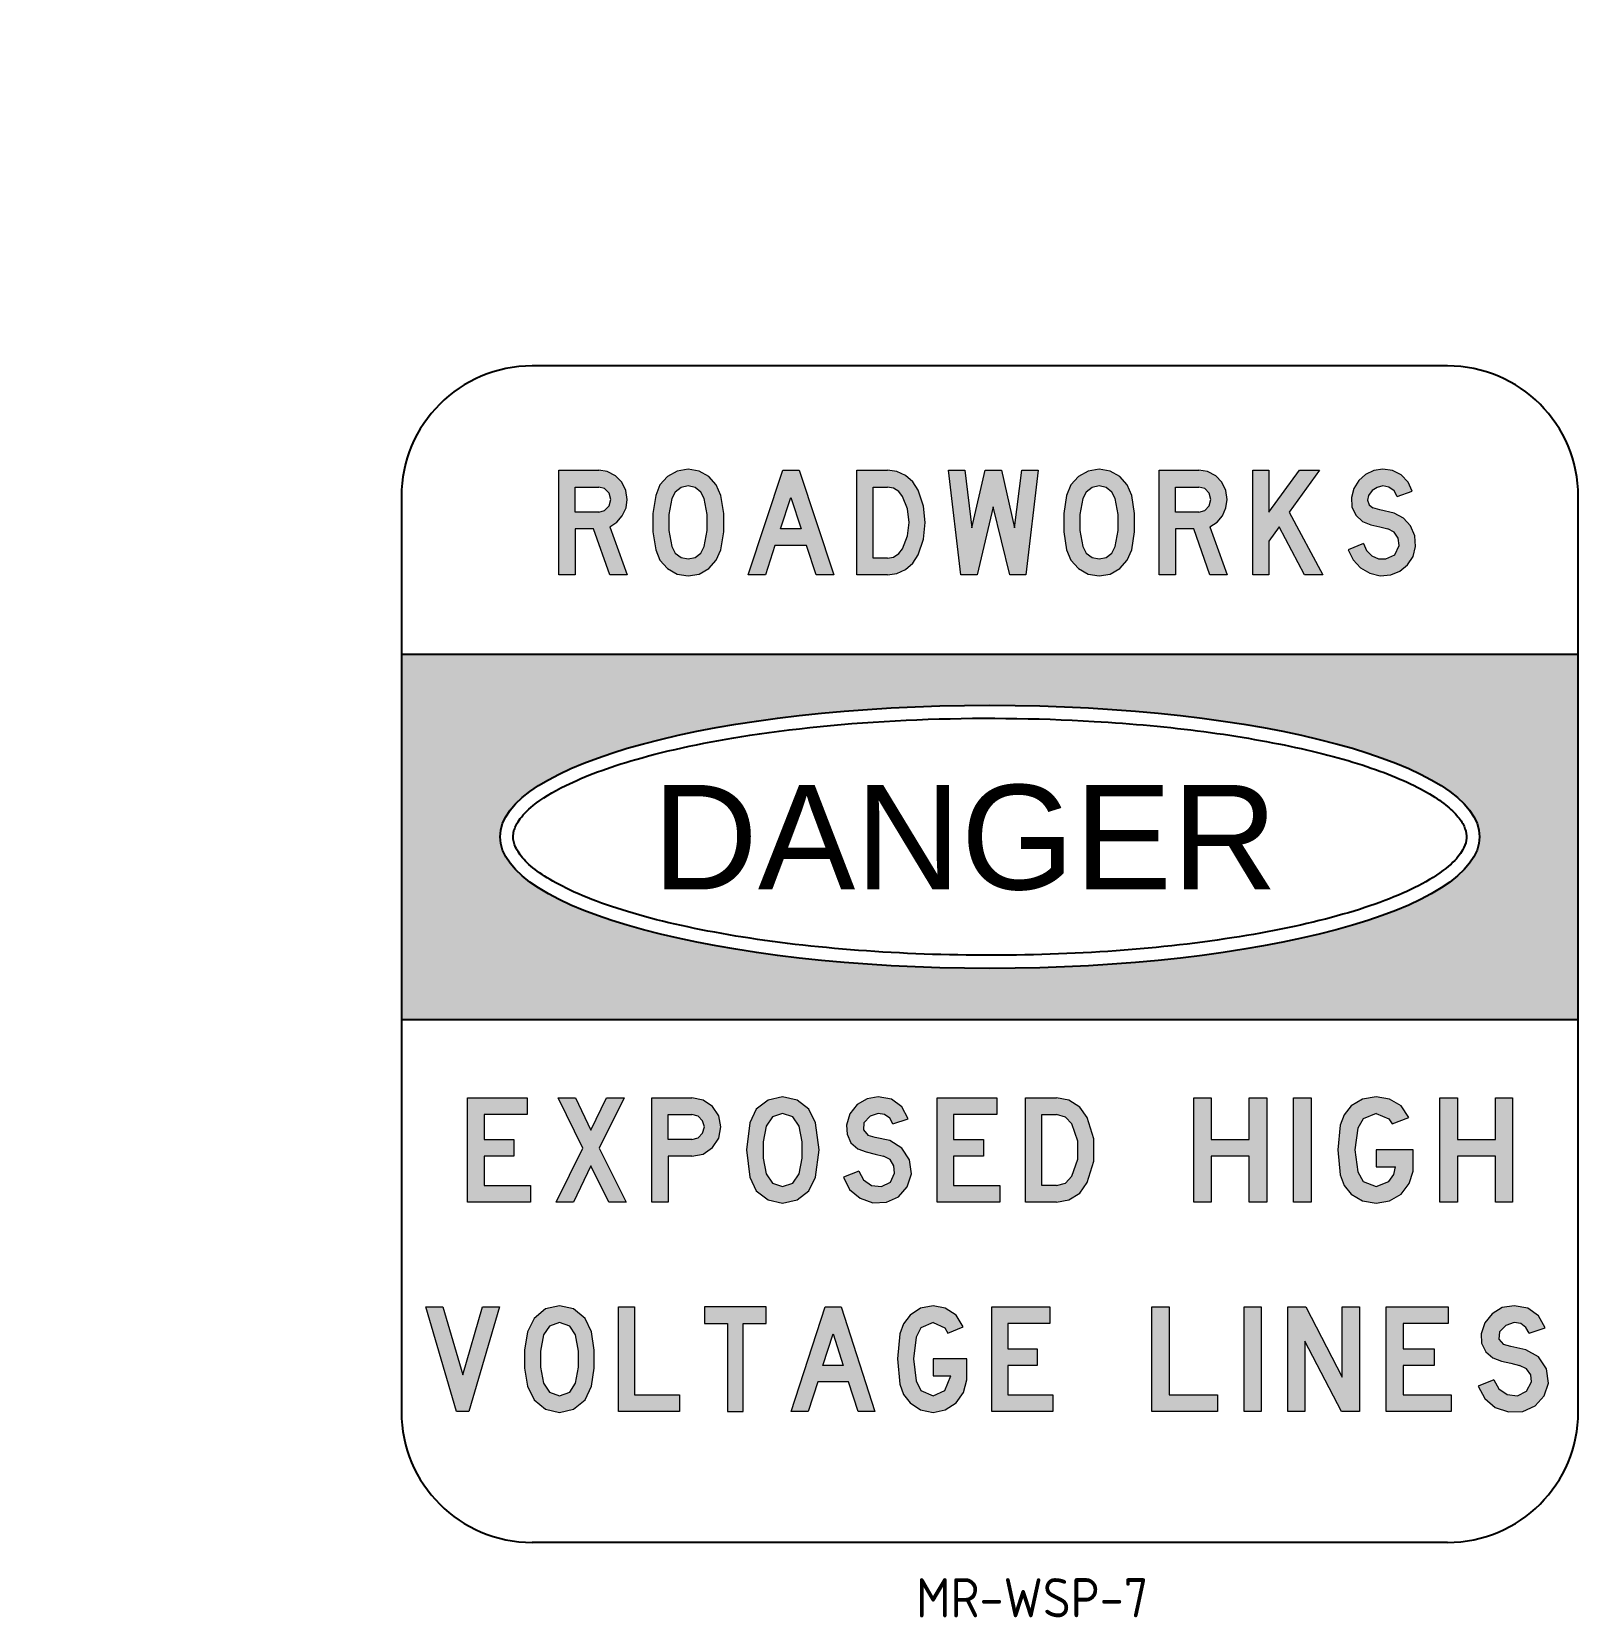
# Model space of a CAD drawing. Extents: x 109 to 228, y 144 to 266.
import ezdxf

# ---------------------------------------------------------------- set-up
doc = ezdxf.new("R2010")
doc.units = 0
doc.header["$MEASUREMENT"] = 0
doc.layers.get('0').update_dxf_attribs({"linetype": 'CONTINUOUS'})
for name, color, linetype in [('L25', 1, 'CONTINUOUS'), ('L35', 3, 'CONTINUOUS'), ('T25', 1, 'CONTINUOUS')]:
    doc.layers.add(name, color=color, linetype=linetype)
doc.styles.add('ISO', font='iso')
doc.styles.add('SWIS721', font='swissko.ttf')

msp = doc.modelspace()

# ---------------------------------------------------------------- hatches: boundary and pattern name
at = {"layer": 'L25'}
h = msp.add_hatch(color=256, dxfattribs=at)
h.paths.add_polyline_path([(179.39, 231.98), (180.63, 231.98), (181.17, 227.57), (182.19, 231.98), (183.43, 231.98), (184.44, 227.57), (184.99, 231.98), (186.24, 231.98), (185.3, 223.98), (184.07, 223.98), (182.81, 229.18), (181.57, 223.98), (180.33, 223.98)])
h.paths.add_polyline_path([(168.11, 227.49), (166.55, 227.49), (167.34, 229.9)], flags=16)
h.paths.add_polyline_path([(164.07, 223.98), (166.72, 231.98), (167.96, 231.98), (170.61, 223.98), (169.27, 223.98), (168.54, 226.22), (166.12, 226.22), (165.39, 223.98)])
h.paths.add_polyline_path([(202.65, 231.98), (203.89, 231.98), (203.89, 228.77), (206.22, 231.98), (207.77, 231.98), (205.45, 228.77), (208.02, 223.98), (206.61, 223.98), (204.68, 227.66), (203.89, 226.54), (203.89, 223.98), (202.65, 223.98)])
h.paths.add_polyline_path([(198.52, 228.77), (196.74, 228.77), (196.74, 230.69), (198.52, 230.69), (198.99, 230.57), (199.33, 230.22), (199.46, 229.73), (199.33, 229.26), (198.99, 228.9)], flags=16)
h.paths.add_polyline_path([(199.38, 227.66), (200.7, 223.98), (199.38, 223.98), (198.14, 227.49), (196.74, 227.49), (196.74, 223.98), (195.5, 223.98), (195.5, 231.98), (198.52, 231.98), (199.2, 231.87), (199.82, 231.55), (200.28, 231.06), (200.6, 230.42), (200.7, 229.73), (200.6, 229.09), (200.34, 228.49), (199.93, 228)])
h.paths.add_polyline_path([(190.9, 230.78), (190.37, 230.65), (189.92, 230.31), (189.66, 229.82), (189.43, 228.6), (189.43, 227.36), (189.66, 226.14), (189.92, 225.64), (190.37, 225.3), (190.9, 225.19), (191.44, 225.3), (191.87, 225.64), (192.14, 226.14), (192.36, 227.36), (192.36, 228.6), (192.14, 229.82), (191.87, 230.31), (191.44, 230.65)], flags=16)
h.paths.add_polyline_path([(190.9, 232.06), (190.07, 231.91), (189.32, 231.49), (188.74, 230.85), (188.42, 230.05), (188.2, 228.68), (188.2, 227.27), (188.42, 225.9), (188.74, 225.09), (189.32, 224.45), (190.07, 224.04), (190.9, 223.89), (191.74, 224.04), (192.48, 224.45), (193.06, 225.09), (193.4, 225.9), (193.62, 227.27), (193.62, 228.68), (193.4, 230.05), (193.06, 230.85), (192.48, 231.49), (191.74, 231.91)])
h.paths.add_polyline_path([(174.72, 225.26), (173.63, 225.26), (173.63, 230.69), (174.72, 230.69), (175.19, 230.61), (175.6, 230.35), (175.88, 229.97), (176.26, 229.02), (176.39, 227.98), (176.26, 226.95), (175.88, 225.97), (175.6, 225.6), (175.19, 225.34)], flags=16)
h.paths.add_polyline_path([(174.72, 223.98), (172.39, 223.98), (172.39, 231.98), (174.72, 231.98), (175.45, 231.87), (176.11, 231.57), (176.65, 231.08), (177.06, 230.46), (177.48, 229.24), (177.61, 227.98), (177.48, 226.71), (177.06, 225.5), (176.65, 224.87), (176.11, 224.38), (175.45, 224.08)])
h.paths.add_polyline_path([(159.47, 230.78), (158.95, 230.65), (158.5, 230.31), (158.24, 229.82), (158.01, 228.6), (158.01, 227.36), (158.24, 226.14), (158.5, 225.64), (158.95, 225.3), (159.47, 225.19), (160.02, 225.3), (160.45, 225.64), (160.71, 226.14), (160.94, 227.36), (160.94, 228.6), (160.71, 229.82), (160.45, 230.31), (160.02, 230.65)], flags=16)
h.paths.add_polyline_path([(159.47, 232.06), (158.65, 231.91), (157.9, 231.49), (157.32, 230.85), (157, 230.05), (156.77, 228.68), (156.77, 227.27), (157, 225.9), (157.32, 225.09), (157.9, 224.45), (158.65, 224.04), (159.47, 223.89), (160.32, 224.04), (161.05, 224.45), (161.63, 225.09), (161.97, 225.9), (162.2, 227.27), (162.2, 228.68), (161.97, 230.05), (161.63, 230.85), (161.05, 231.49), (160.32, 231.91)])
h.paths.add_polyline_path([(152.64, 228.77), (150.84, 228.77), (150.84, 230.69), (152.64, 230.69), (153.09, 230.57), (153.45, 230.22), (153.56, 229.73), (153.45, 229.26), (153.09, 228.9)], flags=16)
h.paths.add_polyline_path([(153.49, 227.66), (154.82, 223.98), (153.49, 223.98), (152.25, 227.49), (150.84, 227.49), (150.84, 223.98), (149.6, 223.98), (149.6, 231.98), (152.64, 231.98), (153.3, 231.87), (153.92, 231.55), (154.41, 231.06), (154.71, 230.42), (154.82, 229.73), (154.73, 229.09), (154.44, 228.49), (154.03, 228)])
h.paths.add_polyline_path([(213.69, 229.97), (214.85, 230.37), (214.53, 231.06), (214.01, 231.62), (213.35, 231.96), (212.6, 232.06), (211.92, 231.96), (211.28, 231.66), (210.76, 231.19), (210.38, 230.59), (210.2, 229.9), (210.23, 229.18), (210.53, 228.53), (211.04, 228.06), (211.68, 227.81), (212.37, 227.66), (212.99, 227.49), (213.48, 227.23), (213.78, 226.78), (213.86, 226.22), (213.52, 225.52), (212.84, 225.19), (212.28, 225.2), (211.75, 225.43), (211.36, 225.84), (211.13, 226.37), (209.95, 225.9), (210.33, 225.13), (210.89, 224.51), (211.6, 224.1), (212.41, 223.91), (213.22, 223.98), (213.91, 224.27), (214.49, 224.75), (214.91, 225.39), (215.1, 226.14), (215.04, 226.95), (214.72, 227.72), (214.18, 228.32), (213.46, 228.7), (212.37, 228.94), (211.83, 229.09), (211.55, 229.33), (211.44, 229.69), (211.51, 230.05), (211.79, 230.42), (212.17, 230.67), (212.6, 230.78), (213.07, 230.69), (213.46, 230.4)])
h.paths.add_polyline_path([(109.28, 225.84), (109.28, 230.07), (113.03, 230.07), (113.03, 225.84)], flags=9)
h.paths.add_polyline_path([(141.44, 265.52), (145.65, 265.52), (145.65, 261.77), (141.44, 261.77)], flags=9)
h = msp.add_hatch(color=256, dxfattribs=at)
edge = h.paths.add_edge_path()
edge.add_ellipse((182.55, 203.94), major_axis=(-37.45, 0), ratio=0.268775, start_angle=207.3736, end_angle=528.1786, ccw=False)
edge.add_line((215.8, 208.57), (227.55, 211.22))
edge.add_line((227.55, 211.22), (227.55, 217.92))
edge.add_line((227.55, 217.92), (137.55, 217.92))
edge.add_line((137.55, 217.92), (137.55, 189.96))
edge.add_line((137.55, 189.96), (227.55, 189.96))
edge.add_line((227.55, 189.96), (227.55, 202.68))
edge.add_line((227.55, 202.68), (219.2, 201.88))
edge = h.paths.add_edge_path()
edge.add_line((227.55, 211.22), (215.8, 208.57))
edge.add_ellipse((182.55, 203.94), major_axis=(-37.45, 0), ratio=0.268775, start_angle=168.1786, end_angle=207.3736, ccw=False)
edge.add_line((219.2, 201.88), (227.55, 202.68))
edge.add_line((227.55, 202.68), (227.55, 211.22))
h = msp.add_hatch(color=256, dxfattribs=at)
h.paths.add_polyline_path([(178.51, 183.98), (183.09, 183.98), (183.09, 182.69), (179.77, 182.69), (179.77, 180.78), (182.06, 180.78), (182.06, 179.5), (179.77, 179.5), (179.77, 177.27), (183.32, 177.27), (183.32, 175.98), (178.51, 175.98)])
h.paths.add_polyline_path([(149.54, 183.98), (150.87, 183.98), (152.05, 181.49), (153.23, 183.98), (154.59, 183.98), (152.68, 180.13), (154.74, 175.98), (153.41, 175.98), (152.05, 178.77), (150.72, 175.98), (149.39, 175.98), (151.42, 180.13)])
h.paths.add_polyline_path([(142.6, 183.98), (147.17, 183.98), (147.17, 182.69), (143.88, 182.69), (143.88, 180.78), (146.14, 180.78), (146.14, 179.5), (143.88, 179.5), (143.88, 177.27), (147.43, 177.27), (147.43, 175.98), (142.6, 175.98)])
h.paths.add_polyline_path([(187.64, 177.27), (186.53, 177.27), (186.53, 182.69), (187.64, 182.69), (188.34, 182.49), (188.82, 181.97), (189.27, 180.66), (189.27, 179.28), (188.82, 177.97), (188.34, 177.44)], flags=16)
h.paths.add_polyline_path([(187.64, 175.98), (185.28, 175.98), (185.28, 183.98), (187.64, 183.98), (188.59, 183.8), (189.42, 183.25), (190, 182.47), (190.5, 180.83), (190.5, 179.13), (190, 177.49), (189.42, 176.69), (188.59, 176.16)])
h.paths.add_polyline_path([(175.12, 181.97), (176.3, 182.37), (175.83, 183.27), (175.02, 183.88), (174.02, 184.05), (173.16, 183.9), (172.41, 183.45), (171.85, 182.74), (171.58, 181.89), (171.63, 181.19), (171.93, 180.53), (172.46, 180.06), (173.09, 179.83), (173.79, 179.65), (174.42, 179.5), (174.92, 179.25), (175.22, 178.77), (175.27, 178.22), (174.95, 177.52), (174.27, 177.19), (173.51, 177.27), (172.88, 177.69), (172.53, 178.37), (171.35, 177.89), (171.83, 176.96), (172.63, 176.29), (173.61, 175.93), (174.64, 175.98), (175.57, 176.41), (176.23, 177.17), (176.55, 178.15), (176.4, 179.23), (175.83, 180.13), (174.9, 180.71), (173.79, 180.94), (173.24, 181.09), (172.88, 181.51), (172.91, 182.07), (173.39, 182.57), (174.02, 182.77), (174.49, 182.69), (174.9, 182.42)])
h.paths.add_polyline_path([(166.7, 182.77), (165.92, 182.52), (165.45, 181.81), (165.22, 180.61), (165.22, 179.35), (165.45, 178.15), (165.92, 177.44), (166.7, 177.19), (167.48, 177.44), (167.96, 178.15), (168.19, 179.35), (168.19, 180.61), (167.96, 181.81), (167.48, 182.52)], flags=16)
h.paths.add_polyline_path([(166.7, 184.05), (165.6, 183.8), (164.69, 183.1), (164.19, 182.07), (163.94, 179.98), (164.19, 177.89), (164.69, 176.86), (165.6, 176.16), (166.7, 175.91), (167.81, 176.16), (168.71, 176.86), (169.22, 177.89), (169.49, 179.98), (169.22, 182.07), (168.71, 183.1), (167.81, 183.8)])
h.paths.add_polyline_path([(159.77, 180.78), (157.96, 180.78), (157.96, 182.69), (159.77, 182.69), (160.24, 182.57), (160.59, 182.22), (160.72, 181.74), (160.59, 181.26), (160.24, 180.91)], flags=16)
h.paths.add_polyline_path([(159.77, 179.5), (157.96, 179.5), (157.96, 175.98), (156.7, 175.98), (156.7, 183.98), (159.77, 183.98), (160.62, 183.8), (161.35, 183.32), (161.83, 182.59), (161.98, 181.74), (161.83, 180.88), (161.35, 180.16), (160.62, 179.65)])
h.paths.add_polyline_path([(109.28, 177.84), (109.28, 182.07), (113.03, 182.07), (113.03, 177.84)], flags=9)
h = msp.add_hatch(color=256, dxfattribs=at)
h.paths.add_polyline_path([(216.97, 183.98), (218.3, 183.98), (218.3, 180.78), (221.22, 180.78), (221.22, 183.98), (222.52, 183.98), (222.52, 175.98), (221.22, 175.98), (221.22, 179.5), (218.3, 179.5), (218.3, 175.98), (216.97, 175.98)])
h.paths.add_polyline_path([(205.78, 183.98), (207.12, 183.98), (207.12, 175.98), (205.78, 175.98)])
h.paths.add_polyline_path([(198.14, 183.98), (199.48, 183.98), (199.48, 180.78), (202.39, 180.78), (202.39, 183.98), (203.72, 183.98), (203.72, 175.98), (202.39, 175.98), (202.39, 179.5), (199.48, 179.5), (199.48, 175.98), (198.14, 175.98)])
h.paths.add_polyline_path([(212.09, 184.05), (211.06, 183.88), (210.18, 183.35), (209.65, 182.67), (209.35, 181.89), (209.15, 179.98), (209.35, 178.07), (209.65, 177.27), (210.18, 176.61), (211.06, 176.08), (212.09, 175.91), (213.1, 176.08), (214, 176.61), (214.61, 177.42), (214.91, 178.37), (214.91, 179.98), (212.09, 179.98), (212.09, 178.7), (213.58, 178.7), (213.45, 178.1), (213.07, 177.57), (212.09, 177.19), (211.09, 177.57), (210.69, 178.3), (210.46, 179.98), (210.69, 181.66), (211.09, 182.37), (212.09, 182.77), (213.07, 182.37), (213.32, 181.97), (214.58, 182.47), (214, 183.35), (213.1, 183.88)])
h = msp.add_hatch(color=256, dxfattribs=at)
h.paths.add_polyline_path([(171.33, 163.49), (169.79, 163.49), (170.57, 165.91)], flags=16)
h.paths.add_polyline_path([(167.36, 159.97), (169.97, 167.99), (171.18, 167.99), (173.76, 159.97), (172.48, 159.97), (171.75, 162.24), (169.39, 162.24), (168.66, 159.97)])
h.paths.add_polyline_path([(160.72, 167.99), (160.72, 166.71), (162.48, 166.71), (162.48, 159.97), (163.69, 159.97), (163.69, 166.71), (165.45, 166.71), (165.45, 167.99)])
h.paths.add_polyline_path([(154.16, 167.99), (155.37, 167.99), (155.37, 161.26), (158.81, 161.26), (158.81, 159.97), (154.16, 159.97)])
h.paths.add_polyline_path([(139.41, 167.99), (140.71, 167.99), (142.25, 162.79), (143.76, 167.99), (145.06, 167.99), (142.7, 159.97), (141.77, 159.97)])
h.paths.add_polyline_path([(182.71, 167.99), (187.14, 167.99), (187.14, 166.71), (183.92, 166.71), (183.92, 164.77), (186.16, 164.77), (186.16, 163.49), (183.92, 163.49), (183.92, 161.26), (187.36, 161.26), (187.36, 159.97), (182.71, 159.97)])
h.paths.add_polyline_path([(179.97, 167.34), (179.14, 167.87), (178.21, 168.07), (177.26, 167.87), (176.45, 167.34), (175.95, 166.68), (175.67, 165.91), (175.5, 164), (175.67, 162.06), (175.95, 161.28), (176.45, 160.63), (177.26, 160.1), (178.21, 159.9), (179.14, 160.1), (179.97, 160.63), (180.53, 161.43), (180.8, 162.39), (180.8, 164), (178.21, 164), (178.21, 162.71), (179.57, 162.71), (179.12, 161.58), (178.21, 161.18), (177.28, 161.58), (176.91, 162.31), (176.71, 164), (176.91, 165.65), (177.28, 166.38), (178.21, 166.79), (179.12, 166.38), (179.34, 165.98), (180.5, 166.46)])
h.paths.add_polyline_path([(149.64, 166.79), (148.88, 166.51), (148.43, 165.83), (148.2, 164.6), (148.2, 163.37), (148.43, 162.14), (148.88, 161.46), (149.64, 161.18), (150.42, 161.46), (150.87, 162.14), (151.09, 163.37), (151.09, 164.6), (150.87, 165.83), (150.42, 166.51)], flags=16)
h.paths.add_polyline_path([(149.64, 168.07), (148.56, 167.82), (147.7, 167.09), (147.2, 166.06), (146.97, 164.67), (146.97, 163.29), (147.2, 161.91), (147.7, 160.88), (148.56, 160.15), (149.64, 159.9), (150.72, 160.15), (151.6, 160.88), (152.1, 161.91), (152.3, 163.29), (152.3, 164.67), (152.1, 166.06), (151.6, 167.09), (150.72, 167.82)])
h = msp.add_hatch(color=256, dxfattribs=at)
h.paths.add_polyline_path([(212.85, 167.99), (217.6, 167.99), (217.6, 166.71), (214.15, 166.71), (214.15, 164.77), (216.52, 164.77), (216.52, 163.49), (214.15, 163.49), (214.15, 161.26), (217.82, 161.26), (217.82, 159.97), (212.85, 159.97)])
h.paths.add_polyline_path([(205.33, 167.99), (206.71, 167.99), (209.5, 162.61), (209.5, 167.99), (210.81, 167.99), (210.81, 159.97), (209.43, 159.97), (206.64, 165.35), (206.64, 159.97), (205.33, 159.97)])
h.paths.add_polyline_path([(201.99, 167.99), (203.3, 167.99), (203.3, 159.97), (201.99, 159.97)])
h.paths.add_polyline_path([(194.95, 167.99), (196.26, 167.99), (196.26, 161.26), (199.95, 161.26), (199.95, 159.97), (194.95, 159.97)])
h.paths.add_polyline_path([(223.8, 165.98), (225.01, 166.38), (224.51, 167.29), (223.68, 167.87), (222.65, 168.07), (221.74, 167.92), (220.96, 167.46), (220.39, 166.76), (220.11, 165.91), (220.16, 165.2), (220.49, 164.55), (221.01, 164.07), (221.67, 163.82), (222.4, 163.67), (223.05, 163.49), (223.58, 163.24), (223.91, 162.79), (223.96, 162.24), (223.6, 161.53), (222.9, 161.18), (222.12, 161.28), (221.47, 161.71), (221.09, 162.39), (219.88, 161.91), (220.39, 160.98), (221.19, 160.28), (222.22, 159.95), (223.3, 159.97), (224.26, 160.4), (224.94, 161.18), (225.26, 162.14), (225.11, 163.24), (224.51, 164.15), (223.55, 164.7), (222.4, 164.95), (221.84, 165.1), (221.47, 165.5), (221.52, 166.06), (222, 166.56), (222.65, 166.79), (223.15, 166.71), (223.55, 166.41)])

# ---------------------------------------------------------------- linework, layer by layer
at = {"color": 3, "lineweight": 0}
for points in [[(153.49, 227.66), (154.82, 223.98), (153.49, 223.98), (152.25, 227.49), (150.84, 227.49), (150.84, 223.98), (149.6, 223.98), (149.6, 231.98)], [(149.6, 231.98), (152.64, 231.98)], [(154.82, 229.73), (154.71, 230.42), (154.41, 231.06), (153.92, 231.55), (153.3, 231.87), (152.64, 231.98)], [(159.47, 232.06), (158.65, 231.91), (157.9, 231.49), (157.32, 230.85), (157, 230.05)], [(161.97, 230.05), (161.63, 230.85), (161.05, 231.49), (160.32, 231.91), (159.47, 232.06)], [(164.07, 223.98), (166.72, 231.98), (167.96, 231.98), (170.61, 223.98), (169.27, 223.98), (168.54, 226.22), (166.12, 226.22), (165.39, 223.98), (164.07, 223.98), (164.07, 223.98)], [(174.72, 223.98), (172.39, 223.98), (172.39, 231.98)], [(172.39, 231.98), (174.72, 231.98)], [(177.06, 230.46), (176.65, 231.08), (176.11, 231.57), (175.45, 231.87), (174.72, 231.98)], [(179.39, 231.98), (180.63, 231.98), (181.17, 227.57), (182.19, 231.98), (183.43, 231.98), (184.44, 227.57), (184.99, 231.98), (186.24, 231.98), (185.3, 223.98), (184.07, 223.98), (182.81, 229.18), (181.57, 223.98), (180.33, 223.98), (179.39, 231.98), (179.39, 231.98)], [(190.9, 232.06), (190.07, 231.91), (189.32, 231.49), (188.74, 230.85), (188.42, 230.05)], [(193.4, 230.05), (193.06, 230.85), (192.48, 231.49), (191.74, 231.91), (190.9, 232.06)], [(199.38, 227.66), (200.7, 223.98), (199.38, 223.98), (198.14, 227.49), (196.74, 227.49), (196.74, 223.98), (195.5, 223.98), (195.5, 231.98)], [(195.5, 231.98), (198.52, 231.98)], [(200.7, 229.73), (200.6, 230.42), (200.28, 231.06), (199.82, 231.55), (199.2, 231.87), (198.52, 231.98)], [(202.65, 231.98), (203.89, 231.98), (203.89, 228.77), (206.22, 231.98), (207.77, 231.98), (205.45, 228.77), (208.02, 223.98), (206.61, 223.98), (204.68, 227.66), (203.89, 226.54), (203.89, 223.98), (202.65, 223.98), (202.65, 231.98), (202.65, 231.98)], [(212.6, 232.06), (211.92, 231.96), (211.28, 231.66), (210.76, 231.19), (210.38, 230.59), (210.2, 229.9), (210.23, 229.18), (210.53, 228.53), (211.04, 228.06), (211.68, 227.81), (212.37, 227.66), (212.99, 227.49)], [(213.69, 229.97), (214.85, 230.37), (214.53, 231.06), (214.01, 231.62), (213.35, 231.96), (212.6, 232.06)], [(152.64, 228.77), (150.84, 228.77), (150.84, 230.69)], [(150.84, 230.69), (152.64, 230.69)], [(153.56, 229.73), (153.45, 230.22), (153.09, 230.57), (152.64, 230.69)], [(159.47, 230.78), (158.95, 230.65), (158.5, 230.31), (158.24, 229.82)], [(160.71, 229.82), (160.45, 230.31), (160.02, 230.65), (159.47, 230.78)], [(174.72, 225.26), (173.63, 225.26), (173.63, 230.69)], [(173.63, 230.69), (174.72, 230.69)], [(175.88, 229.97), (175.6, 230.35), (175.19, 230.61), (174.72, 230.69)], [(177.06, 225.5), (177.48, 226.71), (177.61, 227.98), (177.48, 229.24), (177.06, 230.46)], [(190.9, 230.78), (190.37, 230.65), (189.92, 230.31), (189.66, 229.82)], [(192.14, 229.82), (191.87, 230.31), (191.44, 230.65), (190.9, 230.78)], [(198.52, 228.77), (196.74, 228.77), (196.74, 230.69)], [(196.74, 230.69), (198.52, 230.69)], [(199.46, 229.73), (199.33, 230.22), (198.99, 230.57), (198.52, 230.69)], [(212.6, 230.78), (212.17, 230.67), (211.79, 230.42), (211.51, 230.05)], [(213.69, 229.97), (213.46, 230.4), (213.07, 230.69), (212.6, 230.78)], [(152.64, 228.77), (153.09, 228.9), (153.45, 229.26), (153.56, 229.73)], [(153.49, 227.66), (154.03, 228), (154.44, 228.49), (154.73, 229.09), (154.82, 229.73)], [(157, 230.05), (156.77, 228.68), (156.77, 227.27), (157, 225.9)], [(158.24, 229.82), (158.01, 228.6), (158.01, 227.36), (158.24, 226.14)], [(160.71, 226.14), (160.94, 227.36), (160.94, 228.6), (160.71, 229.82)], [(161.97, 225.9), (162.2, 227.27), (162.2, 228.68), (161.97, 230.05)], [(168.11, 227.49), (166.55, 227.49), (167.34, 229.9), (168.11, 227.49), (168.11, 227.49)], [(175.88, 225.97), (176.26, 226.95), (176.39, 227.98), (176.26, 229.02), (175.88, 229.97)], [(188.42, 230.05), (188.2, 228.68), (188.2, 227.27), (188.42, 225.9)], [(189.66, 229.82), (189.43, 228.6), (189.43, 227.36), (189.66, 226.14)], [(192.14, 226.14), (192.36, 227.36), (192.36, 228.6), (192.14, 229.82)], [(193.4, 225.9), (193.62, 227.27), (193.62, 228.68), (193.4, 230.05)], [(198.52, 228.77), (198.99, 228.9), (199.33, 229.26), (199.46, 229.73)], [(199.38, 227.66), (199.93, 228), (200.34, 228.49), (200.6, 229.09), (200.7, 229.73)], [(211.51, 230.05), (211.44, 229.69), (211.55, 229.33), (211.83, 229.09)], [(211.13, 226.37), (209.95, 225.9), (210.33, 225.13), (210.89, 224.51), (211.6, 224.1), (212.41, 223.91), (213.22, 223.98), (213.91, 224.27), (214.49, 224.75), (214.91, 225.39), (215.1, 226.14), (215.04, 226.95), (214.72, 227.72), (214.18, 228.32), (213.46, 228.7), (212.37, 228.94), (211.83, 229.09)], [(213.86, 226.22), (213.78, 226.78), (213.48, 227.23), (212.99, 227.49)], [(157, 225.9), (157.32, 225.09), (157.9, 224.45), (158.65, 224.04), (159.47, 223.89)], [(158.24, 226.14), (158.5, 225.64), (158.95, 225.3), (159.47, 225.19)], [(159.47, 225.19), (160.02, 225.3), (160.45, 225.64), (160.71, 226.14)], [(159.47, 223.89), (160.32, 224.04), (161.05, 224.45), (161.63, 225.09), (161.97, 225.9)], [(174.72, 225.26), (175.19, 225.34), (175.6, 225.6), (175.88, 225.97)], [(188.42, 225.9), (188.74, 225.09), (189.32, 224.45), (190.07, 224.04), (190.9, 223.89)], [(189.66, 226.14), (189.92, 225.64), (190.37, 225.3), (190.9, 225.19)], [(190.9, 225.19), (191.44, 225.3), (191.87, 225.64), (192.14, 226.14)], [(190.9, 223.89), (191.74, 224.04), (192.48, 224.45), (193.06, 225.09), (193.4, 225.9)], [(211.13, 226.37), (211.36, 225.84), (211.75, 225.43), (212.28, 225.2), (212.84, 225.19)], [(212.84, 225.19), (213.52, 225.52), (213.86, 226.22)], [(174.72, 223.98), (175.45, 224.08), (176.11, 224.38), (176.65, 224.87), (177.06, 225.5)], [(142.6, 183.98), (147.17, 183.98), (147.17, 182.69), (143.88, 182.69), (143.88, 180.78), (146.14, 180.78), (146.14, 179.5), (143.88, 179.5), (143.88, 177.27), (147.43, 177.27), (147.43, 175.98), (142.6, 175.98), (142.6, 183.98), (142.6, 183.98)], [(149.54, 183.98), (150.87, 183.98), (152.05, 181.49), (153.23, 183.98), (154.59, 183.98), (152.68, 180.13), (154.74, 175.98), (153.41, 175.98), (152.05, 178.77), (150.72, 175.98), (149.39, 175.98), (151.42, 180.13), (149.54, 183.98), (149.54, 183.98)], [(159.77, 179.5), (157.96, 179.5), (157.96, 175.98), (156.7, 175.98), (156.7, 183.98)], [(156.7, 183.98), (159.77, 183.98)], [(161.98, 181.74), (161.83, 182.59), (161.35, 183.32), (160.62, 183.8), (159.77, 183.98)], [(166.7, 184.05), (165.6, 183.8), (164.69, 183.1), (164.19, 182.07)], [(169.22, 182.07), (168.71, 183.1), (167.81, 183.8), (166.7, 184.05)], [(174.02, 184.05), (173.16, 183.9), (172.41, 183.45), (171.85, 182.74), (171.58, 181.89), (171.63, 181.19), (171.93, 180.53), (172.46, 180.06), (173.09, 179.83), (173.79, 179.65), (174.42, 179.5)], [(175.12, 181.97), (176.3, 182.37), (175.83, 183.27), (175.02, 183.88), (174.02, 184.05)], [(178.51, 183.98), (183.09, 183.98), (183.09, 182.69), (179.77, 182.69), (179.77, 180.78), (182.06, 180.78), (182.06, 179.5), (179.77, 179.5), (179.77, 177.27), (183.32, 177.27), (183.32, 175.98), (178.51, 175.98), (178.51, 183.98), (178.51, 183.98)], [(187.64, 175.98), (185.28, 175.98), (185.28, 183.98)], [(185.28, 183.98), (187.64, 183.98)], [(190, 182.47), (189.42, 183.25), (188.59, 183.8), (187.64, 183.98)], [(198.14, 183.98), (199.48, 183.98), (199.48, 180.78), (202.39, 180.78), (202.39, 183.98), (203.72, 183.98), (203.72, 175.98), (202.39, 175.98), (202.39, 179.5), (199.48, 179.5), (199.48, 175.98), (198.14, 175.98), (198.14, 183.98), (198.14, 183.98)], [(205.78, 183.98), (207.12, 183.98), (207.12, 175.98), (205.78, 175.98), (205.78, 183.98), (205.78, 183.98)], [(212.09, 184.05), (211.06, 183.88), (210.18, 183.35), (209.65, 182.67), (209.35, 181.89), (209.15, 179.98), (209.35, 178.07), (209.65, 177.27), (210.18, 176.61), (211.06, 176.08), (212.09, 175.91), (213.1, 176.08), (214, 176.61), (214.61, 177.42), (214.91, 178.37), (214.91, 179.98), (212.09, 179.98), (212.09, 178.7), (213.58, 178.7)], [(214, 183.35), (213.1, 183.88), (212.09, 184.05)], [(214.58, 182.47), (214, 183.35)], [(216.97, 183.98), (218.3, 183.98), (218.3, 180.78), (221.22, 180.78), (221.22, 183.98), (222.52, 183.98), (222.52, 175.98), (221.22, 175.98), (221.22, 179.5), (218.3, 179.5), (218.3, 175.98), (216.97, 175.98), (216.97, 183.98), (216.97, 183.98)], [(159.77, 180.78), (157.96, 180.78), (157.96, 182.69)], [(157.96, 182.69), (159.77, 182.69)], [(160.72, 181.74), (160.59, 182.22), (160.24, 182.57), (159.77, 182.69)], [(164.19, 182.07), (163.94, 179.98), (164.19, 177.89)], [(166.7, 182.77), (165.92, 182.52), (165.45, 181.81)], [(167.96, 181.81), (167.48, 182.52), (166.7, 182.77)], [(169.22, 177.89), (169.49, 179.98), (169.22, 182.07)], [(172.91, 182.07), (172.88, 181.51), (173.24, 181.09)], [(174.02, 182.77), (173.39, 182.57), (172.91, 182.07)], [(175.12, 181.97), (174.9, 182.42), (174.49, 182.69), (174.02, 182.77)], [(187.64, 177.27), (186.53, 177.27), (186.53, 182.69)], [(186.53, 182.69), (187.64, 182.69)], [(188.82, 181.97), (188.34, 182.49), (187.64, 182.69)], [(188.82, 177.97), (189.27, 179.28), (189.27, 180.66), (188.82, 181.97)], [(190, 177.49), (190.5, 179.13), (190.5, 180.83), (190, 182.47)], [(212.09, 182.77), (211.09, 182.37), (210.69, 181.66), (210.46, 179.98), (210.69, 178.3), (211.09, 177.57), (212.09, 177.19), (213.07, 177.57), (213.45, 178.1), (213.58, 178.7)], [(212.09, 182.77), (213.07, 182.37), (213.32, 181.97), (214.58, 182.47)], [(159.77, 180.78), (160.24, 180.91), (160.59, 181.26), (160.72, 181.74)], [(159.77, 179.5), (160.62, 179.65), (161.35, 180.16), (161.83, 180.88), (161.98, 181.74)], [(165.45, 181.81), (165.22, 180.61), (165.22, 179.35), (165.45, 178.15)], [(167.96, 178.15), (168.19, 179.35), (168.19, 180.61), (167.96, 181.81)], [(172.53, 178.37), (171.35, 177.89), (171.83, 176.96), (172.63, 176.29), (173.61, 175.93), (174.64, 175.98), (175.57, 176.41), (176.23, 177.17), (176.55, 178.15), (176.4, 179.23), (175.83, 180.13), (174.9, 180.71), (173.79, 180.94), (173.24, 181.09)], [(172.53, 178.37), (172.88, 177.69), (173.51, 177.27), (174.27, 177.19)], [(175.27, 178.22), (175.22, 178.77), (174.92, 179.25), (174.42, 179.5)], [(164.19, 177.89), (164.69, 176.86), (165.6, 176.16), (166.7, 175.91)], [(165.45, 178.15), (165.92, 177.44), (166.7, 177.19)], [(166.7, 177.19), (167.48, 177.44), (167.96, 178.15)], [(166.7, 175.91), (167.81, 176.16), (168.71, 176.86), (169.22, 177.89)], [(174.27, 177.19), (174.95, 177.52), (175.27, 178.22)], [(187.64, 177.27), (188.34, 177.44), (188.82, 177.97)], [(187.64, 175.98), (188.59, 176.16), (189.42, 176.69), (190, 177.49)], [(139.41, 167.99), (140.71, 167.99), (142.25, 162.79), (143.76, 167.99), (145.06, 167.99), (142.7, 159.97), (141.77, 159.97), (139.41, 167.99), (139.41, 167.99)], [(149.64, 168.07), (148.56, 167.82), (147.7, 167.09), (147.2, 166.06)], [(152.1, 166.06), (151.6, 167.09), (150.72, 167.82), (149.64, 168.07)], [(154.16, 167.99), (155.37, 167.99), (155.37, 161.26), (158.81, 161.26), (158.81, 159.97), (154.16, 159.97), (154.16, 167.99), (154.16, 167.99)], [(160.72, 167.99), (160.72, 166.71), (162.48, 166.71), (162.48, 159.97), (163.69, 159.97), (163.69, 166.71), (165.45, 166.71), (165.45, 167.99), (160.72, 167.99), (160.72, 167.99)], [(167.36, 159.97), (169.97, 167.99), (171.18, 167.99), (173.76, 159.97), (172.48, 159.97), (171.75, 162.24), (169.39, 162.24), (168.66, 159.97), (167.36, 159.97), (167.36, 159.97)], [(178.21, 168.07), (177.26, 167.87), (176.45, 167.34), (175.95, 166.68), (175.67, 165.91), (175.5, 164), (175.67, 162.06), (175.95, 161.28), (176.45, 160.63), (177.26, 160.1), (178.21, 159.9), (179.14, 160.1), (179.97, 160.63), (180.53, 161.43), (180.8, 162.39), (180.8, 164), (178.21, 164), (178.21, 162.71), (179.57, 162.71)], [(179.97, 167.34), (179.14, 167.87), (178.21, 168.07)], [(182.71, 167.99), (187.14, 167.99), (187.14, 166.71), (183.92, 166.71), (183.92, 164.77), (186.16, 164.77), (186.16, 163.49), (183.92, 163.49), (183.92, 161.26), (187.36, 161.26), (187.36, 159.97), (182.71, 159.97), (182.71, 167.99), (182.71, 167.99)], [(194.95, 167.99), (196.26, 167.99), (196.26, 161.26), (199.95, 161.26), (199.95, 159.97), (194.95, 159.97), (194.95, 167.99), (194.95, 167.99)], [(201.99, 167.99), (203.3, 167.99), (203.3, 159.97), (201.99, 159.97), (201.99, 167.99), (201.99, 167.99)], [(205.33, 167.99), (206.71, 167.99), (209.5, 162.61), (209.5, 167.99), (210.81, 167.99), (210.81, 159.97), (209.43, 159.97), (206.64, 165.35), (206.64, 159.97), (205.33, 159.97), (205.33, 167.99), (205.33, 167.99)], [(212.85, 167.99), (217.6, 167.99), (217.6, 166.71), (214.15, 166.71), (214.15, 164.77), (216.52, 164.77), (216.52, 163.49), (214.15, 163.49), (214.15, 161.26), (217.82, 161.26), (217.82, 159.97), (212.85, 159.97), (212.85, 167.99), (212.85, 167.99)], [(222.65, 168.07), (221.74, 167.92), (220.96, 167.46), (220.39, 166.76), (220.11, 165.91), (220.16, 165.2), (220.49, 164.55), (221.01, 164.07), (221.67, 163.82), (222.4, 163.67), (223.05, 163.49)], [(223.8, 165.98), (225.01, 166.38), (224.51, 167.29), (223.68, 167.87), (222.65, 168.07)], [(149.64, 166.79), (148.88, 166.51), (148.43, 165.83)], [(150.87, 165.83), (150.42, 166.51), (149.64, 166.79)], [(178.21, 166.79), (177.28, 166.38), (176.91, 165.65), (176.71, 164), (176.91, 162.31), (177.28, 161.58), (178.21, 161.18), (179.12, 161.58), (179.57, 162.71)], [(178.21, 166.79), (179.12, 166.38), (179.34, 165.98), (180.5, 166.46)], [(180.5, 166.46), (179.97, 167.34)], [(222.65, 166.79), (222, 166.56), (221.52, 166.06)], [(223.8, 165.98), (223.55, 166.41), (223.15, 166.71), (222.65, 166.79)], [(147.2, 166.06), (146.97, 164.67), (146.97, 163.29), (147.2, 161.91)], [(148.43, 165.83), (148.2, 164.6), (148.2, 163.37), (148.43, 162.14)], [(150.87, 162.14), (151.09, 163.37), (151.09, 164.6), (150.87, 165.83)], [(152.1, 161.91), (152.3, 163.29), (152.3, 164.67), (152.1, 166.06)], [(171.33, 163.49), (169.79, 163.49), (170.57, 165.91), (171.33, 163.49), (171.33, 163.49)], [(221.09, 162.39), (219.88, 161.91), (220.39, 160.98), (221.19, 160.28), (222.22, 159.95), (223.3, 159.97), (224.26, 160.4), (224.94, 161.18), (225.26, 162.14), (225.11, 163.24), (224.51, 164.15), (223.55, 164.7), (222.4, 164.95), (221.84, 165.1)], [(221.52, 166.06), (221.47, 165.5), (221.84, 165.1)], [(223.96, 162.24), (223.91, 162.79), (223.58, 163.24), (223.05, 163.49)], [(147.2, 161.91), (147.7, 160.88), (148.56, 160.15), (149.64, 159.9)], [(148.43, 162.14), (148.88, 161.46), (149.64, 161.18)], [(149.64, 161.18), (150.42, 161.46), (150.87, 162.14)], [(149.64, 159.9), (150.72, 160.15), (151.6, 160.88), (152.1, 161.91)], [(221.09, 162.39), (221.47, 161.71), (222.12, 161.28), (222.9, 161.18)], [(222.9, 161.18), (223.6, 161.53), (223.96, 162.24)]]:
    msp.add_lwpolyline(points, dxfattribs=at)
at = {"layer": 'L25'}
msp.add_ellipse((182.55, 203.94), major_axis=(-37.45, 0), ratio=0.268775, dxfattribs=at)
msp.add_open_spline([(146.1, 203.94), (146.1, 203.68), (146.16, 203.43), (146.42, 202.85), (146.63, 202.53), (147.23, 201.87), (147.63, 201.53), (148.61, 200.83), (149.19, 200.49), (151.39, 199.37), (153.37, 198.62), (158.04, 197.3), (160.73, 196.73), (166.62, 195.79), (169.81, 195.44), (176.44, 194.97), (179.88, 194.86), (186.74, 194.9), (190.16, 195.04), (196.71, 195.58), (199.84, 195.98), (205.57, 196.97), (208.18, 197.58), (212.63, 198.94), (214.49, 199.7), (216.68, 200.95), (217.33, 201.41), (218.22, 202.22), (218.51, 202.58), (218.85, 203.18), (218.94, 203.43), (219.01, 203.9), (219, 204.12), (218.88, 204.61), (218.77, 204.87), (218.4, 205.43), (218.15, 205.72), (217.48, 206.34), (217.07, 206.65), (215.52, 207.65), (214.1, 208.33), (210.65, 209.6), (208.62, 210.18), (204.09, 211.19), (201.59, 211.63), (196.26, 212.34), (193.43, 212.6), (186.09, 213.03), (181.47, 213.08), (172.49, 212.71), (168.12, 212.3), (160.95, 211.21), (158, 210.58), (153.37, 209.25), (151.56, 208.57), (149.1, 207.36), (148.27, 206.85), (147.15, 205.94), (146.79, 205.56), (146.35, 204.91), (146.22, 204.64), (146.12, 204.24), (146.1, 204.09), (146.1, 203.94)], degree=3, knots=[0, 0, 0, 0, 0.121069, 0.121069, 0.242137, 0.242137, 0.363206, 0.363206, 0.484274, 0.484274, 0.761013, 0.761013, 1.037751, 1.037751, 1.314489, 1.314489, 1.591227, 1.591227, 1.867965, 1.867965, 2.144703, 2.144703, 2.421442, 2.421442, 2.69818, 2.69818, 2.857597, 2.857597, 2.989012, 2.989012, 3.098334, 3.098334, 3.207657, 3.207657, 3.316979, 3.316979, 3.426302, 3.426302, 3.535625, 3.535625, 3.775713, 3.775713, 4.015802, 4.015802, 4.25589, 4.25589, 4.495979, 4.495979, 4.862736, 4.862736, 5.229493, 5.229493, 5.531128, 5.531128, 5.783461, 5.783461, 5.962392, 5.962392, 6.101237, 6.101237, 6.213416, 6.213416, 6.283185, 6.283185, 6.283185, 6.283185], dxfattribs=at)
at = {"layer": 'L35'}
for p, q in [((217.55, 239.96), (147.55, 239.96)), ((137.55, 229.96), (137.55, 159.96)), ((227.55, 159.96), (227.55, 229.96)), ((137.55, 217.92), (227.55, 217.92)), ((137.55, 189.96), (227.55, 189.96)), ((217.55, 149.96), (147.55, 149.96))]:
    msp.add_line(p, q, dxfattribs=at)
for centre, start, end in [((147.55, 229.96), 90, 180), ((217.55, 229.96), 0, 90), ((147.55, 159.96), 180, 270), ((217.55, 159.96), 270, 360)]:
    msp.add_arc(centre, 10, start, end, dxfattribs=at)

# ---------------------------------------------------------------- texts
at = {"layer": 'L25', "style": 'SWIS721'}
msp.add_text('DANGER', height=8, dxfattribs=at).set_placement((156.74, 199.91))
at = {"layer": 'T25', "color": 3, "style": 'ISO'}
msp.add_text('MR-WSP-7', height=3, dxfattribs=at).set_placement((176.91, 144.23))

doc.saveas('drawing.dxf')
